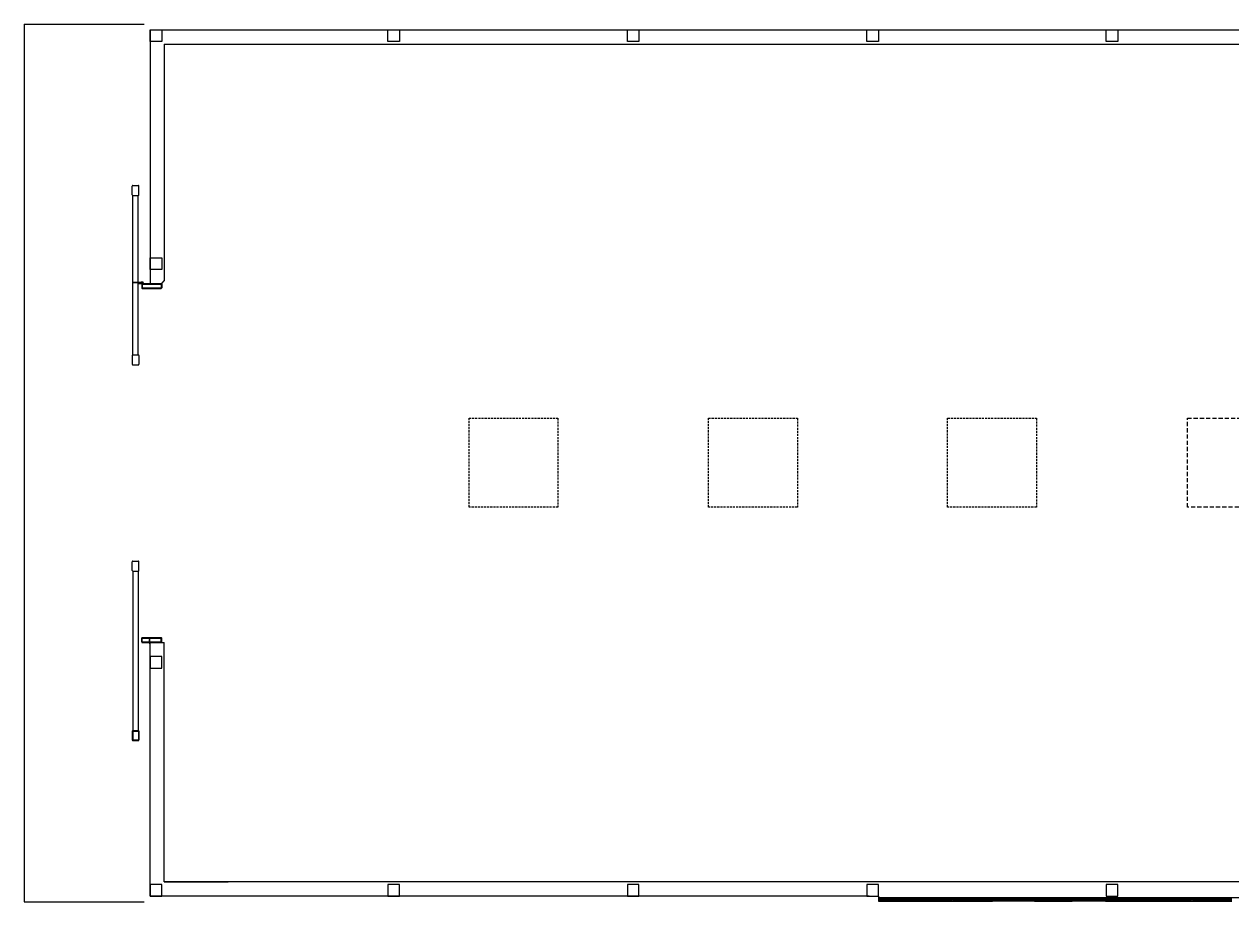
# Model space of a CAD drawing. Header units: inches. Extents: x -72 to 1522, y -109 to 528.
# Drawn here: x -72 to 654, y 0 to 528 of the extents above; entities that cross this region are included whole.
import ezdxf

# ---------------------------------------------------------------- set-up
doc = ezdxf.new("R2010")
doc.units = ezdxf.units.IN
doc.header["$LTSCALE"] = 0.25
doc.header["$MEASUREMENT"] = 0
for name, pattern in [('Building187_0 From Architect$0$CENTER', [2, 1.25, -0.25, 0.25, -0.25]), ('Building187_0 From Architect$0$CHAINB', [0.2756, 0.1378, -0.03937, 0.05906, -0.03937]), ('Building187_0 From Architect$0$HIDDEN', [0.375, 0.25, -0.125]), ('DASHED', [0.75, 0.5, -0.25])]:
    doc.linetypes.add(name, pattern=pattern)
doc.layers.get('0').update_dxf_attribs({"linetype": 'CONTINUOUS'})
doc.layers.get('DEFPOINTS').update_dxf_attribs({"linetype": 'CONTINUOUS'})
for name, color, linetype in [('A-DOOR', 2, 'CONTINUOUS'), ('A-FLOR', 3, 'CONTINUOUS'), ('A-GLAZ', 1, 'CONTINUOUS'), ('A-SITE', 3, 'CONTINUOUS'), ('A-WALL', 5, 'CONTINUOUS')]:
    doc.layers.add(name, color=color, linetype=linetype)

# ---------------------------------------------------------------- blocks, each defined once
blk = doc.blocks.new('Building187_0 From Architect$0$HWH 2.25 A w cw')
blk.add_hatch(color=256).paths.add_polyline_path([(-0.04, -0.26), (0, -0.26), (0, 0.26), (-0.04, 0.26)])
for p, q in [((-0.24, 0.15), (-0.24, 0.18)), ((-0.24, 0.18), (-0.24, -0.18)), ((-0.24, -0.07), (-0.24, 0.07)), ((-0.2, 0.22), (-0.08, 0.22)), ((-0.2, 0.11), (-0.08, 0.11)), ((-0.08, -0.26), (-0.08, 0.26)), ((-0.07, 0.27), (-0.05, 0.27)), ((-0.04, 0.26), (0, 0.26)), ((-0.04, -0.26), (-0.04, 0.26)), ((0, 0.26), (0, -0.26)), ((0, 0.13), (1.96, 0.13)), ((-0.24, -0.18), (-0.24, -0.15)), ((-0.2, -0.11), (-0.08, -0.11)), ((-0.2, -0.22), (-0.08, -0.22)), ((-0.07, -0.27), (-0.05, -0.27)), ((-0.04, -0.26), (0, -0.26)), ((0, -0.13), (1.96, -0.13))]:
    blk.add_line(p, q)
at = {"color": 253, "linetype": 'Building187_0 From Architect$0$CHAINB'}
for p, q in [((0, 0.09), (1.96, 0.09)), ((0, -0.09), (1.96, -0.09))]:
    blk.add_line(p, q, dxfattribs=at)
for centre, radius, start, end in [((-0.2, 0.18), 0.0395, 90, 180), ((-0.2, 0.15), 0.0395, 180, 270), ((-0.2, 0.07), 0.0395, 90, 180), ((-0.07, 0.26), 0.0132, 90, 180), ((-0.05, 0.26), 0.0132, 0, 90), ((1.94, -0.23), 0.36, 40.54356, 85.71681), ((-0.2, -0.07), 0.0395, 180, 270), ((-0.2, -0.15), 0.0395, 90, 180), ((-0.2, -0.18), 0.0395, 180, 270), ((-0.07, -0.26), 0.0132, 180, 270), ((-0.05, -0.26), 0.0132, 270, 0), ((1.94, 0.23), 0.36, 274.28319, 319.45644)]:
    blk.add_arc(centre, radius, start, end)
for centre, start, end in [((1.95, -0.34), 52.67161, 88.2726), ((1.95, 0.34), 271.7274, 307.32839)]:
    blk.add_arc(centre, 0.428, start, end, dxfattribs=at)

msp = doc.modelspace()

# ---------------------------------------------------------------- linework, layer by layer
at = {"layer": 'A-DOOR'}
for p, q in [((-7.18, 425.33), (-7.18, 430.63)), ((-6.81, 431.01), (-3.56, 431.01)), ((-3.18, 425.33), (-3.18, 430.63)), ((-3.18, 426.76), (-3.18, 430.38)), ((-6.81, 424.95), (-3.56, 424.95)), ((-6.79, 329.06), (-6.79, 424.95)), ((-3.56, 424.95), (-3.62, 424.95)), ((-3.58, 329.06), (-3.58, 424.95)), ((-7.18, 328.69), (-7.18, 323.38)), ((-6.81, 329.06), (-3.56, 329.06)), ((-3.56, 329.06), (-3.62, 329.06)), ((-3.18, 328.69), (-3.18, 323.38)), ((-3.18, 327.26), (-3.18, 323.63)), ((-6.81, 323.01), (-3.56, 323.01)), ((-6.81, 323.01), (-5.68, 323.01)), ((-7.18, 199.31), (-7.18, 204.62)), ((-6.81, 204.99), (-3.56, 204.99)), ((-3.18, 199.31), (-3.18, 204.62)), ((-3.18, 200.74), (-3.18, 204.37)), ((-6.81, 198.94), (-3.56, 198.94)), ((-6.81, 198.94), (-6.54, 198.94)), ((-6.8, 198.94), (-6.8, 103.05)), ((-3.56, 198.94), (-3.62, 198.94)), ((-3.58, 198.94), (-3.58, 103.05)), ((-7.18, 102.67), (-7.18, 97.37)), ((-6.81, 103.05), (-3.56, 103.05)), ((-6.81, 103.05), (-6.54, 103.05)), ((-6.81, 102.48), (-6.81, 97.55)), ((-6.62, 102.67), (-3.74, 102.67)), ((-3.56, 103.05), (-3.62, 103.05)), ((-3.56, 102.48), (-3.56, 97.55)), ((-3.18, 102.67), (-3.18, 97.37)), ((-6.81, 96.99), (-3.56, 96.99)), ((-6.62, 97.37), (-3.74, 97.37)), ((-3.18, 101.24), (-3.18, 97.62))]:
    msp.add_line(p, q, dxfattribs=at)
for centre, radius, start, end in [((-6.81, 430.63), 0.375, 90, 180), ((-3.56, 430.63), 0.375, 0, 90), ((-6.81, 425.33), 0.375, 180, 270), ((-3.56, 425.33), 0.375, 270, 0), ((-6.81, 328.69), 0.375, 90, 180), ((-3.56, 328.69), 0.375, 0, 90), ((-6.81, 323.38), 0.375, 180, 270), ((-3.56, 323.38), 0.375, 270, 0), ((-6.81, 204.62), 0.375, 90, 180), ((-3.56, 204.62), 0.375, 0, 90), ((-6.81, 199.31), 0.375, 180, 270), ((-3.56, 199.31), 0.375, 270, 0), ((-6.81, 102.67), 0.375, 90, 180), ((-6.62, 102.48), 0.188, 90, 180), ((-3.74, 102.48), 0.188, 0, 90), ((-3.56, 102.67), 0.375, 0, 90), ((-6.81, 97.37), 0.375, 180, 270), ((-6.62, 97.55), 0.188, 180, 270), ((-3.74, 97.55), 0.188, 270, 0), ((-3.56, 97.37), 0.375, 270, 0)]:
    msp.add_arc(centre, radius, start, end, dxfattribs=at)
at = {"layer": 'A-FLOR'}
for p, q in [((-72.23, 528), (0, 528)), ((-72.23, 528), (-72.23, 0)), ((-72.23, 0), (0, 0))]:
    msp.add_line(p, q, dxfattribs=at)
at = {"layer": 'A-FLOR', "linetype": 'Continuous'}
for p, q in [((441.5, 2.54), (1012.5, 2.54)), ((441.5, 1.75), (462, 1.75)), ((441.5, 1.75), (446.5, 1.75)), ((441.5, 1.25), (462, 1.25)), ((441.5, 1.25), (446.5, 1.25)), ((441.5, 0.46), (446.5, 0.46)), ((441.54, 0.46), (486, 0.46)), ((485.75, 1.75), (462, 1.75)), ((485.75, 1.25), (462, 1.25)), ((486, 0.46), (510, 0.46)), ((486.25, 1.75), (510, 1.75)), ((486.25, 1.25), (510, 1.25)), ((533.75, 1.75), (510, 1.75)), ((533.75, 1.25), (510, 1.25)), ((558, 0.46), (510, 0.46)), ((534.25, 1.75), (558, 1.75)), ((534.25, 1.25), (558, 1.25)), ((535.29, 0.46), (558, 0.46)), ((576.5, 1.75), (558, 1.75)), ((576.5, 1.25), (558, 1.25)), ((585.25, 0.46), (558, 0.46)), ((576.5, 1.75), (573.5, 1.75)), ((576.5, 1.25), (573.5, 1.25)), ((582, 0.46), (573.5, 0.46)), ((577, 1.75), (582, 1.75)), ((577, 1.25), (582, 1.25)), ((578.04, 0.46), (582, 0.46)), ((578.75, 0.46), (606, 0.46)), ((587, 1.75), (582, 1.75)), ((587, 1.25), (582, 1.25)), ((590.5, 0.46), (582, 0.46)), ((583.29, 0.46), (585.25, 0.46)), ((587.5, 1.75), (606, 1.75)), ((587.5, 1.25), (606, 1.25)), ((588.54, 0.46), (590.5, 0.46)), ((629.75, 1.75), (606, 1.75)), ((629.75, 1.25), (606, 1.25)), ((628.71, 0.46), (606, 0.46)), ((606, 0.46), (654, 0.46)), ((630.25, 1.75), (654, 1.75)), ((630.25, 1.25), (654, 1.25))]:
    msp.add_line(p, q, dxfattribs=at)
at = {"layer": 'A-GLAZ', "linetype": 'Continuous'}
for p, q in [((446.5, 2), (441.5, 2)), ((462, 2), (441.5, 2)), ((441.5, 1), (446.5, 1)), ((441.5, 1), (462, 1)), ((462, 2), (485.75, 2)), ((485.75, 1), (462, 1)), ((510, 2), (486.25, 2)), ((486.25, 1), (510, 1)), ((510, 2), (533.75, 2)), ((533.75, 1), (510, 1)), ((533.75, 2), (533.75, 1)), ((558, 2), (534.25, 2)), ((534.25, 2), (534.25, 1)), ((534.25, 1), (558, 1)), ((558, 2), (576.5, 2)), ((576.5, 1), (558, 1)), ((573.5, 2), (576.5, 2)), ((576.5, 1), (573.5, 1)), ((576.5, 2), (576.5, 1)), ((582, 2), (577, 2)), ((577, 2), (577, 1)), ((577, 1), (582, 1)), ((582, 2), (587, 2)), ((587, 1), (582, 1)), ((587, 2), (587, 1)), ((590.5, 2), (587.5, 2)), ((587.5, 2), (587.5, 1)), ((606, 2), (587.5, 2)), ((587.5, 1), (590.5, 1)), ((587.5, 1), (606, 1)), ((606, 2), (629.75, 2)), ((629.75, 1), (606, 1)), ((629.75, 2), (629.75, 1)), ((654, 2), (630.25, 2)), ((630.25, 2), (630.25, 1)), ((630.25, 1), (654, 1))]:
    msp.add_line(p, q, dxfattribs=at)
at = {"layer": 'A-GLAZ'}
for p, q in [((485.75, 2), (485.75, 1)), ((486.25, 2), (486.25, 1))]:
    msp.add_line(p, q, dxfattribs=at)
at = {"layer": 'A-SITE', "linetype": 'Building187_0 From Architect$0$HIDDEN', "ltscale": 20}
for p, q in [((195.28, 237.42), (195.28, 290.87)), ((195.28, 290.87), (248.72, 290.87)), ((248.72, 290.87), (248.72, 237.42)), ((339.28, 237.42), (339.28, 290.87)), ((339.28, 290.87), (392.72, 290.87)), ((392.72, 290.87), (392.72, 237.42)), ((483.07, 237.42), (483.07, 290.87)), ((483.07, 290.87), (536.52, 290.87)), ((536.52, 290.87), (536.52, 237.42)), ((248.72, 237.42), (195.28, 237.42)), ((392.72, 237.42), (339.28, 237.42)), ((536.52, 237.42), (483.07, 237.42))]:
    msp.add_line(p, q, dxfattribs=at)
at = {"layer": 'A-SITE', "linetype": 'DASHED', "ltscale": 20}
msp.add_lwpolyline([(627.28, 237.42), (627.28, 290.87), (680.72, 290.87), (680.72, 237.42)], close=True, dxfattribs=at)
at = {"layer": 'A-WALL'}
for p, q in [((3.5, 524.5), (10.5, 524.5)), ((3.5, 517.5), (3.5, 524.5)), ((3.5, 524.5), (1448.5, 524.5)), ((3.5, 524.5), (3.5, 372)), ((10.5, 524.5), (10.5, 517.5)), ((153.5, 524.5), (153.5, 517.5)), ((153.5, 524.5), (153.5, 517.5)), ((297.5, 524.5), (297.5, 517.5)), ((441.5, 524.5), (441.5, 517.5)), ((585.5, 524.5), (585.5, 517.5)), ((10.5, 517.5), (3.5, 517.5)), ((12, 516), (50.5, 516)), ((12, 516), (50.5, 516)), ((12, 516), (12, 373.5)), ((12, 516), (864, 516)), ((3.5, 387.5), (10.5, 387.5)), ((3.5, 380.5), (3.5, 387.5)), ((10.5, 387.5), (10.5, 380.5)), ((10.5, 387.5), (10.5, 380.5)), ((10.5, 380.5), (3.5, 380.5)), ((-1.56, 371.63), (-1.56, 369.38)), ((-1.18, 372), (10.12, 372)), ((-1.18, 371.44), (-1.18, 369.56)), ((-0.99, 371.63), (9.94, 371.63)), ((0, 372), (10.5, 372)), ((10.12, 371.44), (10.12, 369.56)), ((10.5, 372), (12, 373.5)), ((10.5, 371.63), (10.5, 369.38)), ((-1.18, 369), (10.12, 369)), ((-0.99, 369.38), (9.94, 369.38)), ((-1.56, 156.38), (-1.56, 158.63)), ((-1.18, 159), (10.12, 159)), ((-1.18, 156.56), (-1.18, 158.44)), ((-1.18, 156), (10.12, 156)), ((-0.99, 158.63), (9.94, 158.63)), ((-0.99, 156.38), (9.94, 156.38)), ((3.39, 156), (12, 156)), ((3.5, 3.5), (3.5, 156)), ((10.12, 156.56), (10.12, 158.44)), ((10.5, 156.38), (10.5, 158.63)), ((12, 12), (12, 156)), ((10.5, 147.5), (3.5, 147.5)), ((3.5, 147.5), (3.5, 140.5)), ((10.5, 140.5), (10.5, 147.5)), ((10.5, 140.5), (10.5, 147.5)), ((3.5, 140.5), (10.5, 140.5)), ((10.5, 3.5), (10.5, 10.5)), ((12, 12), (50.5, 12)), ((12, 12), (50.5, 12)), ((864, 12), (12, 12)), ((153.5, 3.5), (153.5, 10.5)), ((153.5, 3.5), (153.5, 10.5)), ((297.5, 3.5), (297.5, 10.5)), ((441.5, 3.5), (441.5, 10.5)), ((585.5, 3.5), (585.5, 10.5)), ((436, 3.5), (3.5, 3.5)), ((441.5, 3.5), (441.5, 0.46))]:
    msp.add_line(p, q, dxfattribs=at)
at = {"layer": 'A-WALL', "linetype": 'Building187_0 From Architect$0$CENTER'}
msp.add_line((10.5, 371.63), (10.5, 372), dxfattribs=at)
at = {"layer": 'A-WALL'}
for points in [[(3.5, 524.5), (10.5, 524.5), (10.5, 517.5), (3.5, 517.5)], [(146.5, 524.5), (153.5, 524.5), (153.5, 517.5), (146.5, 517.5)], [(146.5, 524.5), (153.5, 524.5), (153.5, 517.5), (146.5, 517.5)], [(290.5, 524.5), (297.5, 524.5), (297.5, 517.5), (290.5, 517.5)], [(434.5, 524.5), (441.5, 524.5), (441.5, 517.5), (434.5, 517.5)], [(578.5, 524.5), (585.5, 524.5), (585.5, 517.5), (578.5, 517.5)], [(3.5, 3.5), (10.5, 3.5), (10.5, 10.5), (3.5, 10.5)], [(146.5, 3.5), (153.5, 3.5), (153.5, 10.5), (146.5, 10.5)], [(146.5, 3.5), (153.5, 3.5), (153.5, 10.5), (146.5, 10.5)], [(290.5, 3.5), (297.5, 3.5), (297.5, 10.5), (290.5, 10.5)], [(434.5, 3.5), (441.5, 3.5), (441.5, 10.5), (434.5, 10.5)], [(578.5, 3.5), (585.5, 3.5), (585.5, 10.5), (578.5, 10.5)]]:
    msp.add_lwpolyline(points, close=True, dxfattribs=at)
for centre, radius, start, end in [((-1.18, 371.63), 0.375, 90, 180), ((-0.99, 371.44), 0.188, 90, 180), ((9.94, 371.44), 0.188, 0, 90), ((10.12, 371.63), 0.375, 0, 90), ((-1.18, 369.38), 0.375, 180, 270), ((-0.99, 369.56), 0.188, 180, 270), ((9.94, 369.56), 0.188, 270, 0), ((10.12, 369.38), 0.375, 270, 0), ((-1.18, 158.63), 0.375, 90, 180), ((-1.18, 156.38), 0.375, 180, 270), ((-0.99, 158.44), 0.188, 90, 180), ((-0.99, 156.56), 0.188, 180, 270), ((9.94, 158.44), 0.188, 0, 90), ((9.94, 156.56), 0.188, 270, 0), ((10.12, 158.63), 0.375, 0, 90), ((10.12, 156.38), 0.375, 270, 0)]:
    msp.add_arc(centre, radius, start, end, dxfattribs=at)
at = {"layer": 'DEFPOINTS'}
for p, q in [((-6.81, 372.63), (-6.81, 372.88)), ((-6.81, 372.88), (-1.81, 372.88)), ((-6.81, 372.63), (-6.81, 372.88)), ((-6.81, 372.63), (-1.81, 372.63)), ((-0.63, 372.88), (-1.81, 372.88)), ((-1.81, 372.63), (-0.63, 372.63)), ((-0.63, 372.88), (-0.63, 372.63))]:
    msp.add_line(p, q, dxfattribs=at)
msp.add_lwpolyline([(-3.18, 372), (-1.81, 372), (-1.81, 372.63), (-3.18, 372.63)], close=True, dxfattribs=at)

# ---------------------------------------------------------------- block references
at = {"layer": 'A-FLOR', "rotation": 90}
msp.add_blockref('Building187_0 From Architect$0$HWH 2.25 A w cw', (3.26, 155.83), dxfattribs=at)

doc.saveas('drawing.dxf')
